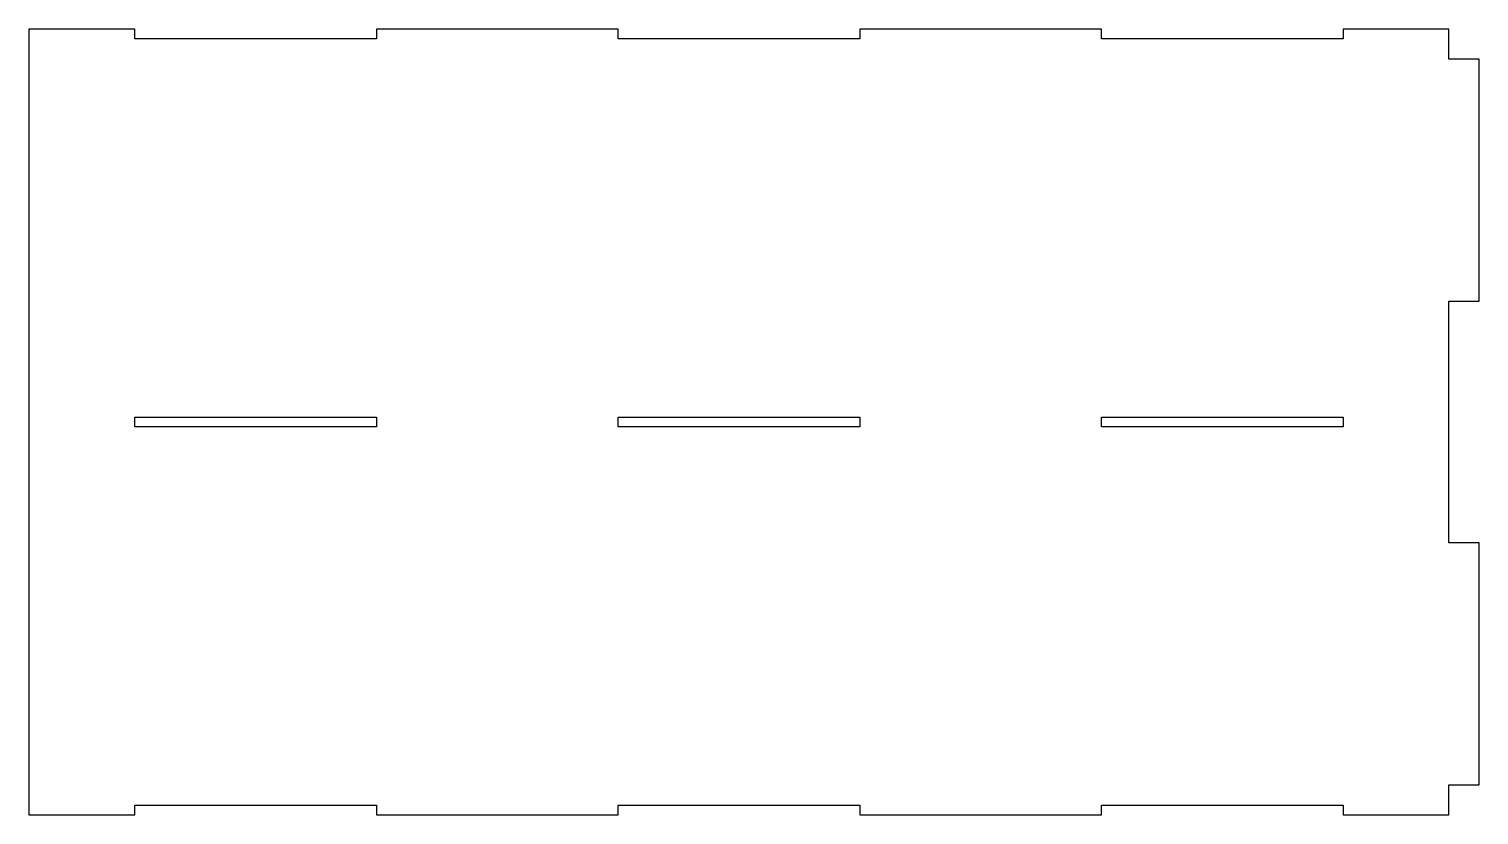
# Model space of a CAD drawing. Header units: inches. Extents: x -5.9 to 6.1, y -3.2 to 3.2.
import ezdxf

# ---------------------------------------------------------------- set-up
doc = ezdxf.new("R2010")
doc.units = ezdxf.units.IN
doc.header["$MEASUREMENT"] = 0

msp = doc.modelspace()

# ---------------------------------------------------------------- linework, layer by layer
for points in [[(-5.875, 3.25), (-5.875, -3.25), (-5, -3.25), (-5, -3.17), (-3, -3.17), (-3, -3.25), (-1, -3.25), (-1, -3.17), (1, -3.17), (1, -3.25), (3, -3.25), (3, -3.17), (5, -3.17), (5, -3.25), (5.875, -3.25), (5.875, -3), (6.125, -3), (6.125, -1), (5.875, -1), (5.875, 1), (6.125, 1), (6.125, 3), (5.875, 3), (5.875, 3.25), (5, 3.25), (5, 3.17), (3, 3.17), (3, 3.25), (1, 3.25), (1, 3.17), (-1, 3.17), (-1, 3.25), (-3, 3.25), (-3, 3.17), (-5, 3.17), (-5, 3.25)], [(-5, 0.04), (-3, 0.04), (-3, -0.04), (-5, -0.04)], [(-1, 0.04), (1, 0.04), (1, -0.04), (-1, -0.04)], [(5, 0.04), (5, -0.04), (3, -0.04), (3, 0.04)]]:
    msp.add_lwpolyline(points, close=True)

doc.saveas('drawing.dxf')
